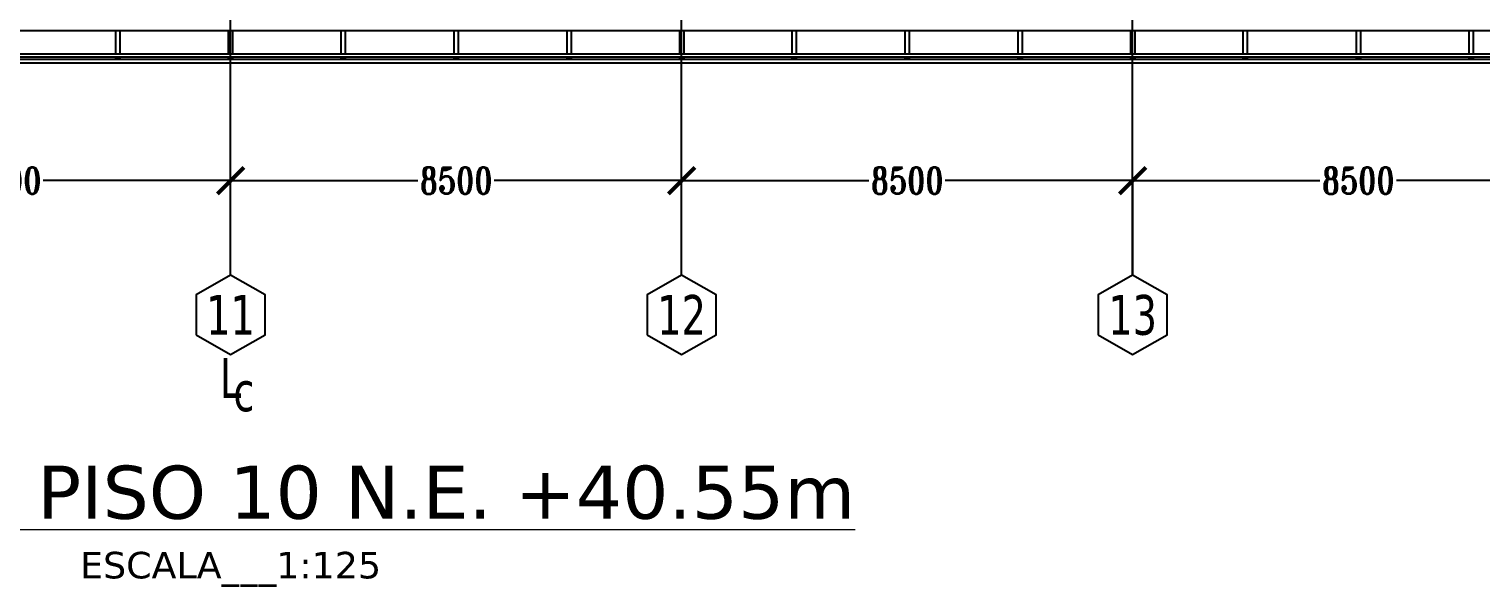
# Model space of a CAD drawing. Header units: millimetres. Extents: x -3255 to 78627, y -21906 to 33736.
# Drawn here: x 34231 to 61592, y -11659 to -1143 of the extents above; entities that cross this region are included whole.
import ezdxf
from ezdxf.enums import TextEntityAlignment as Align

# ---------------------------------------------------------------- set-up
doc = ezdxf.new("R2010")
doc.units = ezdxf.units.MM
doc.header["$LTSCALE"] = 0.9
for name, color, linetype, lineweight in [('0-3', 250, 'Continuous', 5), ('E_VIGAS-1', 5, 'Continuous', 25), ('E_VIGAS-2', 10, 'Continuous', 25), ('HCB-TEXT-H1', 6, 'Continuous', 18), ('HCB-TEXT-H2', 4, 'Continuous', 18)]:
    doc.layers.add(name, color=color, linetype=linetype, lineweight=lineweight)
for name, color, linetype in [('COTAS', 8, 'Continuous'), ('HCB-EJES', 1, 'Continuous'), ('HCB-ROTULOS', 2, 'Continuous')]:
    doc.layers.add(name, color=color, linetype=linetype)
doc.styles.add('ROMANT', font='romant.shx', dxfattribs={"width": 0.8})
doc.styles.add('VERDANA', font='verdana.ttf')
doc.dimstyles.new('1.125', dxfattribs={"dimscale": 0, "dimtxt": 500, "dimasz": 500, "dimexe": 4, "dimexo": 4, "dimgap": 15, "dimtad": 0, "dimdec": 0, "dimzin": 4, "dimdsep": 46, "dimtxsty": 'ROMANT', "dimblk": 'ARCHTICK', "dimcen": -10, "dimclrd": 256, "dimclrt": 3, "dimadec": 0, "dimazin": 0, "dimtfac": 1, "dimtdec": 0, "dimtix": 1, "dimtmove": 0, "dimatfit": 0, "dimldrblk": 'OBLIQUE', "dimfxl": 0.05, "dimtolj": 1, "dimtzin": 0, "dimarcsym": 0})

# ---------------------------------------------------------------- blocks, each defined once
blk = doc.blocks.new('EST_SFM_VIGA-METALICA-SECCION-C - EST_SFM_VIGA-METALICA-UPN100-1527742-_38_00m_N_E_-NIVEL-10 DOC')
at = {"layer": 'E_VIGAS-2'}
blk.add_line((-34.827, -0.032), (34.044, -0.032), dxfattribs=at)
blk = doc.blocks.new('EST_SFM_VIGA-METALICA-SECCION-C - EST_SFM_VIGA-METALICA-UPN100-1527772-_38_00m_N_E_-NIVEL-10 DOC')
at = {"layer": 'E_VIGAS-2'}
for p, q in [((34.942, 0.032), (-34.929, 0.032)), ((-34.929, -0.018), (34.942, -0.018))]:
    blk.add_line(p, q, dxfattribs=at)
blk = doc.blocks.new('EST_SFM_VIGA-METALICA-SECCION-C - EST_SFM_VIGA-METALICA-UPN160-1579051-_38_00m_N_E_-NIVEL-10 DOC')
at = {"layer": 'E_VIGAS-1'}
for p, q in [((30.107, 0.047), (-30.264, 0.047)), ((-30.269, -0.018), (30.113, -0.018))]:
    blk.add_line(p, q, dxfattribs=at)
blk = doc.blocks.new('DCTIB_CNI_EST_MOD-1A-FAC_0001_rvt-2-_38_00m_N_E_-NIVEL-10 DOC')
at = {"layer": 'E_VIGAS-1'}
for p, q in [((-42.328, 139.495), (-42.328, 139.045)), ((-42.246, 139.495), (-42.246, 139.045)), ((-40.203, 139.045), (-40.203, 139.495)), ((-40.121, 139.045), (-40.121, 139.495)), ((-38.078, 139.045), (-38.078, 139.495)), ((-37.996, 139.045), (-37.996, 139.495)), ((-35.953, 139.495), (-35.953, 139.045)), ((-35.871, 139.495), (-35.871, 139.045)), ((-33.828, 139.495), (-33.828, 139.045)), ((-33.746, 139.495), (-33.746, 139.045)), ((-31.703, 139.495), (-31.703, 139.045)), ((-31.621, 139.495), (-31.621, 139.045)), ((-29.578, 139.045), (-29.578, 139.495)), ((-29.496, 139.045), (-29.496, 139.495)), ((-27.454, 139.495), (-27.454, 139.045)), ((-27.372, 139.495), (-27.372, 139.045)), ((-25.328, 139.495), (-25.328, 139.045)), ((-25.246, 139.495), (-25.246, 139.045)), ((-23.203, 139.495), (-23.203, 139.045)), ((-23.121, 139.495), (-23.121, 139.045)), ((-21.078, 139.045), (-21.078, 139.495)), ((-20.996, 139.045), (-20.996, 139.495)), ((-18.953, 139.495), (-18.953, 139.045)), ((-18.871, 139.495), (-18.871, 139.045)), ((-16.828, 139.495), (-16.828, 139.045)), ((-16.746, 139.495), (-16.746, 139.045)), ((-42.328, 138.995), (-42.328, 138.967)), ((-42.328, 138.967), (-42.246, 138.967)), ((-42.328, 138.966), (-42.328, 138.967)), ((-42.3, 138.966), (-42.328, 138.966)), ((-42.29, 138.961), (-42.29, 138.966)), ((-42.29, 138.947), (-42.29, 138.961)), ((-42.285, 138.966), (-42.285, 138.961)), ((-42.285, 138.961), (-42.285, 138.947)), ((-42.246, 138.966), (-42.274, 138.966)), ((-42.246, 138.995), (-42.246, 138.967)), ((-42.246, 138.967), (-42.246, 138.966)), ((-40.203, 138.967), (-40.203, 138.995)), ((-40.203, 138.966), (-40.203, 138.967)), ((-40.203, 138.967), (-40.121, 138.967)), ((-40.176, 138.966), (-40.203, 138.966)), ((-40.165, 138.961), (-40.165, 138.966)), ((-40.165, 138.947), (-40.165, 138.961)), ((-40.16, 138.966), (-40.16, 138.961)), ((-40.16, 138.961), (-40.16, 138.947)), ((-40.121, 138.966), (-40.149, 138.966)), ((-40.121, 138.967), (-40.121, 138.995)), ((-40.121, 138.967), (-40.121, 138.966)), ((-38.078, 138.967), (-38.078, 138.995)), ((-38.078, 138.966), (-38.078, 138.967)), ((-38.078, 138.967), (-37.996, 138.967)), ((-38.05, 138.966), (-38.078, 138.966)), ((-38.04, 138.961), (-38.04, 138.966)), ((-38.04, 138.947), (-38.04, 138.961)), ((-38.035, 138.966), (-38.035, 138.961)), ((-38.035, 138.961), (-38.035, 138.947)), ((-37.996, 138.966), (-38.024, 138.966)), ((-37.996, 138.967), (-37.996, 138.995)), ((-37.996, 138.967), (-37.996, 138.966)), ((-35.953, 138.995), (-35.953, 138.967)), ((-35.953, 138.967), (-35.871, 138.967)), ((-35.953, 138.966), (-35.953, 138.967)), ((-35.925, 138.966), (-35.953, 138.966)), ((-35.915, 138.961), (-35.915, 138.966)), ((-35.915, 138.947), (-35.915, 138.961)), ((-35.91, 138.966), (-35.91, 138.961)), ((-35.91, 138.961), (-35.91, 138.947)), ((-35.871, 138.966), (-35.899, 138.966)), ((-35.871, 138.995), (-35.871, 138.967)), ((-35.871, 138.967), (-35.871, 138.966)), ((-33.828, 138.995), (-33.828, 138.967)), ((-33.828, 138.967), (-33.746, 138.967)), ((-33.828, 138.966), (-33.828, 138.967)), ((-33.8, 138.966), (-33.828, 138.966)), ((-33.79, 138.961), (-33.79, 138.966)), ((-33.79, 138.947), (-33.79, 138.961)), ((-33.785, 138.966), (-33.785, 138.961)), ((-33.785, 138.961), (-33.785, 138.947)), ((-33.746, 138.966), (-33.774, 138.966)), ((-33.746, 138.995), (-33.746, 138.967)), ((-33.746, 138.967), (-33.746, 138.966)), ((-31.703, 138.995), (-31.703, 138.967)), ((-31.703, 138.967), (-31.621, 138.967)), ((-31.703, 138.966), (-31.703, 138.967)), ((-31.675, 138.966), (-31.703, 138.966)), ((-31.664, 138.961), (-31.664, 138.966)), ((-31.664, 138.947), (-31.664, 138.961)), ((-31.659, 138.966), (-31.659, 138.961)), ((-31.659, 138.961), (-31.659, 138.947)), ((-31.621, 138.966), (-31.649, 138.966)), ((-31.621, 138.995), (-31.621, 138.967)), ((-31.621, 138.967), (-31.621, 138.966)), ((-29.578, 138.967), (-29.578, 138.995)), ((-29.578, 138.966), (-29.578, 138.967)), ((-29.578, 138.967), (-29.496, 138.967)), ((-29.55, 138.966), (-29.578, 138.966)), ((-29.54, 138.961), (-29.54, 138.966)), ((-29.54, 138.947), (-29.54, 138.961)), ((-29.535, 138.966), (-29.535, 138.961)), ((-29.535, 138.961), (-29.535, 138.947)), ((-29.496, 138.966), (-29.524, 138.966)), ((-29.496, 138.967), (-29.496, 138.995)), ((-29.496, 138.967), (-29.496, 138.966)), ((-27.454, 138.995), (-27.454, 138.967)), ((-27.454, 138.967), (-27.372, 138.967)), ((-27.454, 138.966), (-27.454, 138.967)), ((-27.426, 138.966), (-27.454, 138.966)), ((-27.415, 138.961), (-27.415, 138.966)), ((-27.415, 138.947), (-27.415, 138.961)), ((-27.41, 138.966), (-27.41, 138.961)), ((-27.41, 138.961), (-27.41, 138.947)), ((-27.372, 138.966), (-27.399, 138.966)), ((-27.372, 138.995), (-27.372, 138.967)), ((-27.372, 138.967), (-27.372, 138.966)), ((-25.328, 138.995), (-25.328, 138.967)), ((-25.328, 138.967), (-25.246, 138.967)), ((-25.328, 138.966), (-25.328, 138.967)), ((-25.3, 138.966), (-25.328, 138.966)), ((-25.29, 138.961), (-25.29, 138.966)), ((-25.29, 138.947), (-25.29, 138.961)), ((-25.285, 138.966), (-25.285, 138.961)), ((-25.285, 138.961), (-25.285, 138.947)), ((-25.246, 138.966), (-25.274, 138.966)), ((-25.246, 138.995), (-25.246, 138.967)), ((-25.246, 138.967), (-25.246, 138.966)), ((-23.203, 138.995), (-23.203, 138.967)), ((-23.203, 138.967), (-23.121, 138.967)), ((-23.203, 138.966), (-23.203, 138.967)), ((-23.175, 138.966), (-23.203, 138.966)), ((-23.164, 138.961), (-23.164, 138.966)), ((-23.164, 138.947), (-23.164, 138.961)), ((-23.159, 138.966), (-23.159, 138.961)), ((-23.159, 138.961), (-23.159, 138.947)), ((-23.121, 138.966), (-23.149, 138.966)), ((-23.121, 138.995), (-23.121, 138.967)), ((-23.121, 138.967), (-23.121, 138.966)), ((-21.078, 138.967), (-21.078, 138.995)), ((-21.078, 138.966), (-21.078, 138.967)), ((-21.078, 138.967), (-20.996, 138.967)), ((-21.05, 138.966), (-21.078, 138.966)), ((-21.04, 138.961), (-21.04, 138.966)), ((-21.04, 138.947), (-21.04, 138.961)), ((-21.035, 138.966), (-21.035, 138.961)), ((-21.035, 138.961), (-21.035, 138.947)), ((-20.996, 138.966), (-21.024, 138.966)), ((-20.996, 138.967), (-20.996, 138.995)), ((-20.996, 138.967), (-20.996, 138.966)), ((-18.953, 138.995), (-18.953, 138.967)), ((-18.953, 138.967), (-18.871, 138.967)), ((-18.953, 138.966), (-18.953, 138.967)), ((-18.925, 138.966), (-18.953, 138.966)), ((-18.915, 138.961), (-18.915, 138.966)), ((-18.915, 138.947), (-18.915, 138.961)), ((-18.91, 138.966), (-18.91, 138.961)), ((-18.91, 138.961), (-18.91, 138.947)), ((-18.871, 138.966), (-18.899, 138.966)), ((-18.871, 138.995), (-18.871, 138.967)), ((-18.871, 138.967), (-18.871, 138.966)), ((-16.828, 138.995), (-16.828, 138.967)), ((-16.828, 138.967), (-16.746, 138.967)), ((-16.828, 138.966), (-16.828, 138.967)), ((-16.8, 138.966), (-16.828, 138.966)), ((-16.79, 138.961), (-16.79, 138.966)), ((-16.79, 138.947), (-16.79, 138.961)), ((-16.785, 138.966), (-16.785, 138.961)), ((-16.785, 138.961), (-16.785, 138.947)), ((-16.746, 138.966), (-16.774, 138.966)), ((-16.746, 138.995), (-16.746, 138.967)), ((-16.746, 138.967), (-16.746, 138.966))]:
    blk.add_line(p, q, dxfattribs=at)
for points, knots in [([(-42.29, 138.961), (-42.29, 138.962), (-42.29, 138.963), (-42.292, 138.965), (-42.293, 138.965), (-42.295, 138.966), (-42.296, 138.966), (-42.297, 138.966), (-42.299, 138.966), (-42.3, 138.966)], [0, 0, 0, 0, 0.285714, 0.428571, 0.571429, 0.678571, 0.732143, 0.785714, 1, 1, 1, 1]), ([(-42.3, 138.966), (-42.299, 138.966), (-42.298, 138.966), (-42.295, 138.966), (-42.293, 138.965), (-42.291, 138.964), (-42.29, 138.963), (-42.29, 138.962), (-42.29, 138.961)], [0, 0, 0, 0, 0.142857, 0.285714, 0.428571, 0.571429, 0.785714, 1, 1, 1, 1]), ([(-42.285, 138.961), (-42.285, 138.962), (-42.284, 138.963), (-42.283, 138.965), (-42.281, 138.965), (-42.28, 138.966), (-42.279, 138.966), (-42.277, 138.966), (-42.275, 138.966), (-42.274, 138.966)], [0, 0, 0, 0, 0.285714, 0.428571, 0.571429, 0.678571, 0.732143, 0.785714, 1, 1, 1, 1]), ([(-42.274, 138.966), (-42.275, 138.966), (-42.276, 138.966), (-42.279, 138.966), (-42.281, 138.965), (-42.283, 138.964), (-42.284, 138.963), (-42.285, 138.962), (-42.285, 138.961)], [0, 0, 0, 0, 0.142857, 0.285714, 0.428571, 0.571429, 0.785714, 1, 1, 1, 1]), ([(-40.176, 138.966), (-40.175, 138.966), (-40.173, 138.966), (-40.171, 138.966), (-40.168, 138.965), (-40.167, 138.964), (-40.165, 138.963), (-40.165, 138.962), (-40.165, 138.961)], [0, 0, 0, 0, 0.142857, 0.285714, 0.428571, 0.571429, 0.785714, 1, 1, 1, 1]), ([(-40.165, 138.961), (-40.165, 138.962), (-40.165, 138.963), (-40.167, 138.965), (-40.168, 138.965), (-40.17, 138.966), (-40.171, 138.966), (-40.173, 138.966), (-40.174, 138.966), (-40.176, 138.966)], [0, 0, 0, 0, 0.285714, 0.428571, 0.571429, 0.678571, 0.732143, 0.785714, 1, 1, 1, 1]), ([(-40.149, 138.966), (-40.15, 138.966), (-40.152, 138.966), (-40.154, 138.966), (-40.156, 138.965), (-40.158, 138.964), (-40.16, 138.963), (-40.16, 138.962), (-40.16, 138.961)], [0, 0, 0, 0, 0.142857, 0.285714, 0.428571, 0.571429, 0.785714, 1, 1, 1, 1]), ([(-40.16, 138.961), (-40.16, 138.962), (-40.159, 138.963), (-40.158, 138.965), (-40.156, 138.965), (-40.155, 138.966), (-40.154, 138.966), (-40.152, 138.966), (-40.15, 138.966), (-40.149, 138.966)], [0, 0, 0, 0, 0.285714, 0.428571, 0.571429, 0.678571, 0.732143, 0.785714, 1, 1, 1, 1]), ([(-38.05, 138.966), (-38.049, 138.966), (-38.048, 138.966), (-38.045, 138.966), (-38.043, 138.965), (-38.041, 138.964), (-38.04, 138.963), (-38.04, 138.962), (-38.04, 138.961)], [0, 0, 0, 0, 0.142857, 0.285714, 0.428571, 0.571429, 0.785714, 1, 1, 1, 1]), ([(-38.04, 138.961), (-38.04, 138.962), (-38.04, 138.963), (-38.042, 138.965), (-38.043, 138.965), (-38.045, 138.966), (-38.046, 138.966), (-38.047, 138.966), (-38.049, 138.966), (-38.05, 138.966)], [0, 0, 0, 0, 0.285714, 0.428571, 0.571429, 0.678571, 0.732143, 0.785714, 1, 1, 1, 1]), ([(-38.024, 138.966), (-38.025, 138.966), (-38.026, 138.966), (-38.029, 138.966), (-38.031, 138.965), (-38.033, 138.964), (-38.034, 138.963), (-38.035, 138.962), (-38.035, 138.961)], [0, 0, 0, 0, 0.142857, 0.285714, 0.428571, 0.571429, 0.785714, 1, 1, 1, 1]), ([(-38.035, 138.961), (-38.035, 138.962), (-38.034, 138.963), (-38.033, 138.965), (-38.031, 138.965), (-38.03, 138.966), (-38.029, 138.966), (-38.027, 138.966), (-38.025, 138.966), (-38.024, 138.966)], [0, 0, 0, 0, 0.285714, 0.428571, 0.571429, 0.678571, 0.732143, 0.785714, 1, 1, 1, 1]), ([(-35.915, 138.961), (-35.915, 138.962), (-35.915, 138.963), (-35.917, 138.965), (-35.918, 138.965), (-35.92, 138.966), (-35.921, 138.966), (-35.922, 138.966), (-35.924, 138.966), (-35.925, 138.966)], [0, 0, 0, 0, 0.285714, 0.428571, 0.571429, 0.678571, 0.732143, 0.785714, 1, 1, 1, 1]), ([(-35.925, 138.966), (-35.924, 138.966), (-35.923, 138.966), (-35.92, 138.966), (-35.918, 138.965), (-35.916, 138.964), (-35.915, 138.963), (-35.915, 138.962), (-35.915, 138.961)], [0, 0, 0, 0, 0.142857, 0.285714, 0.428571, 0.571429, 0.785714, 1, 1, 1, 1]), ([(-35.91, 138.961), (-35.91, 138.962), (-35.909, 138.963), (-35.908, 138.965), (-35.906, 138.965), (-35.905, 138.966), (-35.904, 138.966), (-35.902, 138.966), (-35.9, 138.966), (-35.899, 138.966)], [0, 0, 0, 0, 0.285714, 0.428571, 0.571429, 0.678571, 0.732143, 0.785714, 1, 1, 1, 1]), ([(-35.899, 138.966), (-35.9, 138.966), (-35.901, 138.966), (-35.904, 138.966), (-35.906, 138.965), (-35.908, 138.964), (-35.909, 138.963), (-35.91, 138.962), (-35.91, 138.961)], [0, 0, 0, 0, 0.142857, 0.285714, 0.428571, 0.571429, 0.785714, 1, 1, 1, 1]), ([(-33.79, 138.961), (-33.79, 138.962), (-33.79, 138.963), (-33.792, 138.965), (-33.793, 138.965), (-33.795, 138.966), (-33.796, 138.966), (-33.797, 138.966), (-33.799, 138.966), (-33.8, 138.966)], [0, 0, 0, 0, 0.285714, 0.428571, 0.571429, 0.678571, 0.732143, 0.785714, 1, 1, 1, 1]), ([(-33.8, 138.966), (-33.799, 138.966), (-33.798, 138.966), (-33.795, 138.966), (-33.793, 138.965), (-33.791, 138.964), (-33.79, 138.963), (-33.79, 138.962), (-33.79, 138.961)], [0, 0, 0, 0, 0.142857, 0.285714, 0.428571, 0.571429, 0.785714, 1, 1, 1, 1]), ([(-33.785, 138.961), (-33.785, 138.962), (-33.784, 138.963), (-33.783, 138.965), (-33.781, 138.965), (-33.78, 138.966), (-33.779, 138.966), (-33.777, 138.966), (-33.775, 138.966), (-33.774, 138.966)], [0, 0, 0, 0, 0.285714, 0.428571, 0.571429, 0.678571, 0.732143, 0.785714, 1, 1, 1, 1]), ([(-33.774, 138.966), (-33.775, 138.966), (-33.776, 138.966), (-33.779, 138.966), (-33.781, 138.965), (-33.783, 138.964), (-33.784, 138.963), (-33.785, 138.962), (-33.785, 138.961)], [0, 0, 0, 0, 0.142857, 0.285714, 0.428571, 0.571429, 0.785714, 1, 1, 1, 1]), ([(-31.664, 138.961), (-31.664, 138.962), (-31.665, 138.963), (-31.666, 138.965), (-31.668, 138.965), (-31.669, 138.966), (-31.67, 138.966), (-31.672, 138.966), (-31.674, 138.966), (-31.675, 138.966)], [0, 0, 0, 0, 0.285714, 0.428571, 0.571429, 0.678571, 0.732143, 0.785714, 1, 1, 1, 1]), ([(-31.675, 138.966), (-31.674, 138.966), (-31.673, 138.966), (-31.67, 138.966), (-31.668, 138.965), (-31.666, 138.964), (-31.665, 138.963), (-31.664, 138.962), (-31.664, 138.961)], [0, 0, 0, 0, 0.142857, 0.285714, 0.428571, 0.571429, 0.785714, 1, 1, 1, 1]), ([(-31.659, 138.961), (-31.659, 138.962), (-31.659, 138.963), (-31.657, 138.965), (-31.656, 138.965), (-31.654, 138.966), (-31.653, 138.966), (-31.652, 138.966), (-31.65, 138.966), (-31.649, 138.966)], [0, 0, 0, 0, 0.285714, 0.428571, 0.571429, 0.678571, 0.732143, 0.785714, 1, 1, 1, 1]), ([(-31.649, 138.966), (-31.65, 138.966), (-31.651, 138.966), (-31.654, 138.966), (-31.656, 138.965), (-31.658, 138.964), (-31.659, 138.963), (-31.659, 138.962), (-31.659, 138.961)], [0, 0, 0, 0, 0.142857, 0.285714, 0.428571, 0.571429, 0.785714, 1, 1, 1, 1]), ([(-29.55, 138.966), (-29.549, 138.966), (-29.548, 138.966), (-29.545, 138.966), (-29.543, 138.965), (-29.541, 138.964), (-29.54, 138.963), (-29.54, 138.962), (-29.54, 138.961)], [0, 0, 0, 0, 0.142857, 0.285714, 0.428571, 0.571429, 0.785714, 1, 1, 1, 1]), ([(-29.54, 138.961), (-29.54, 138.962), (-29.54, 138.963), (-29.542, 138.965), (-29.543, 138.965), (-29.545, 138.966), (-29.546, 138.966), (-29.547, 138.966), (-29.549, 138.966), (-29.55, 138.966)], [0, 0, 0, 0, 0.285714, 0.428571, 0.571429, 0.678571, 0.732143, 0.785714, 1, 1, 1, 1]), ([(-29.524, 138.966), (-29.525, 138.966), (-29.526, 138.966), (-29.529, 138.966), (-29.531, 138.965), (-29.533, 138.964), (-29.534, 138.963), (-29.535, 138.962), (-29.535, 138.961)], [0, 0, 0, 0, 0.142857, 0.285714, 0.428571, 0.571429, 0.785714, 1, 1, 1, 1]), ([(-29.535, 138.961), (-29.535, 138.962), (-29.534, 138.963), (-29.533, 138.965), (-29.531, 138.965), (-29.53, 138.966), (-29.529, 138.966), (-29.527, 138.966), (-29.525, 138.966), (-29.524, 138.966)], [0, 0, 0, 0, 0.285714, 0.428571, 0.571429, 0.678571, 0.732143, 0.785714, 1, 1, 1, 1]), ([(-27.415, 138.961), (-27.415, 138.962), (-27.415, 138.963), (-27.417, 138.965), (-27.419, 138.965), (-27.42, 138.966), (-27.421, 138.966), (-27.423, 138.966), (-27.424, 138.966), (-27.426, 138.966)], [0, 0, 0, 0, 0.285714, 0.428571, 0.571429, 0.678571, 0.732143, 0.785714, 1, 1, 1, 1]), ([(-27.426, 138.966), (-27.425, 138.966), (-27.423, 138.966), (-27.421, 138.966), (-27.419, 138.965), (-27.417, 138.964), (-27.415, 138.963), (-27.415, 138.962), (-27.415, 138.961)], [0, 0, 0, 0, 0.142857, 0.285714, 0.428571, 0.571429, 0.785714, 1, 1, 1, 1]), ([(-27.41, 138.961), (-27.41, 138.962), (-27.41, 138.963), (-27.408, 138.965), (-27.407, 138.965), (-27.405, 138.966), (-27.404, 138.966), (-27.402, 138.966), (-27.401, 138.966), (-27.399, 138.966)], [0, 0, 0, 0, 0.285714, 0.428571, 0.571429, 0.678571, 0.732143, 0.785714, 1, 1, 1, 1]), ([(-27.399, 138.966), (-27.4, 138.966), (-27.402, 138.966), (-27.404, 138.966), (-27.406, 138.965), (-27.408, 138.964), (-27.41, 138.963), (-27.41, 138.962), (-27.41, 138.961)], [0, 0, 0, 0, 0.142857, 0.285714, 0.428571, 0.571429, 0.785714, 1, 1, 1, 1]), ([(-25.29, 138.961), (-25.29, 138.962), (-25.29, 138.963), (-25.292, 138.965), (-25.293, 138.965), (-25.295, 138.966), (-25.296, 138.966), (-25.297, 138.966), (-25.299, 138.966), (-25.3, 138.966)], [0, 0, 0, 0, 0.285714, 0.428571, 0.571429, 0.678571, 0.732143, 0.785714, 1, 1, 1, 1]), ([(-25.3, 138.966), (-25.299, 138.966), (-25.298, 138.966), (-25.295, 138.966), (-25.293, 138.965), (-25.291, 138.964), (-25.29, 138.963), (-25.29, 138.962), (-25.29, 138.961)], [0, 0, 0, 0, 0.142857, 0.285714, 0.428571, 0.571429, 0.785714, 1, 1, 1, 1]), ([(-25.285, 138.961), (-25.285, 138.962), (-25.284, 138.963), (-25.283, 138.965), (-25.281, 138.965), (-25.28, 138.966), (-25.279, 138.966), (-25.277, 138.966), (-25.275, 138.966), (-25.274, 138.966)], [0, 0, 0, 0, 0.285714, 0.428571, 0.571429, 0.678571, 0.732143, 0.785714, 1, 1, 1, 1]), ([(-25.274, 138.966), (-25.275, 138.966), (-25.276, 138.966), (-25.279, 138.966), (-25.281, 138.965), (-25.283, 138.964), (-25.284, 138.963), (-25.285, 138.962), (-25.285, 138.961)], [0, 0, 0, 0, 0.142857, 0.285714, 0.428571, 0.571429, 0.785714, 1, 1, 1, 1]), ([(-23.164, 138.961), (-23.164, 138.962), (-23.165, 138.963), (-23.166, 138.965), (-23.168, 138.965), (-23.169, 138.966), (-23.17, 138.966), (-23.172, 138.966), (-23.174, 138.966), (-23.175, 138.966)], [0, 0, 0, 0, 0.285714, 0.428571, 0.571429, 0.678571, 0.732143, 0.785714, 1, 1, 1, 1]), ([(-23.175, 138.966), (-23.174, 138.966), (-23.173, 138.966), (-23.17, 138.966), (-23.168, 138.965), (-23.166, 138.964), (-23.165, 138.963), (-23.164, 138.962), (-23.164, 138.961)], [0, 0, 0, 0, 0.142857, 0.285714, 0.428571, 0.571429, 0.785714, 1, 1, 1, 1]), ([(-23.159, 138.961), (-23.159, 138.962), (-23.159, 138.963), (-23.157, 138.965), (-23.156, 138.965), (-23.154, 138.966), (-23.153, 138.966), (-23.152, 138.966), (-23.15, 138.966), (-23.149, 138.966)], [0, 0, 0, 0, 0.285714, 0.428571, 0.571429, 0.678571, 0.732143, 0.785714, 1, 1, 1, 1]), ([(-23.149, 138.966), (-23.15, 138.966), (-23.151, 138.966), (-23.154, 138.966), (-23.156, 138.965), (-23.158, 138.964), (-23.159, 138.963), (-23.159, 138.962), (-23.159, 138.961)], [0, 0, 0, 0, 0.142857, 0.285714, 0.428571, 0.571429, 0.785714, 1, 1, 1, 1]), ([(-21.05, 138.966), (-21.049, 138.966), (-21.048, 138.966), (-21.045, 138.966), (-21.043, 138.965), (-21.041, 138.964), (-21.04, 138.963), (-21.04, 138.962), (-21.04, 138.961)], [0, 0, 0, 0, 0.142857, 0.285714, 0.428571, 0.571429, 0.785714, 1, 1, 1, 1]), ([(-21.04, 138.961), (-21.04, 138.962), (-21.04, 138.963), (-21.042, 138.965), (-21.043, 138.965), (-21.045, 138.966), (-21.046, 138.966), (-21.047, 138.966), (-21.049, 138.966), (-21.05, 138.966)], [0, 0, 0, 0, 0.285714, 0.428571, 0.571429, 0.678571, 0.732143, 0.785714, 1, 1, 1, 1]), ([(-21.024, 138.966), (-21.025, 138.966), (-21.026, 138.966), (-21.029, 138.966), (-21.031, 138.965), (-21.033, 138.964), (-21.034, 138.963), (-21.035, 138.962), (-21.035, 138.961)], [0, 0, 0, 0, 0.142857, 0.285714, 0.428571, 0.571429, 0.785714, 1, 1, 1, 1]), ([(-21.035, 138.961), (-21.035, 138.962), (-21.034, 138.963), (-21.033, 138.965), (-21.031, 138.965), (-21.03, 138.966), (-21.029, 138.966), (-21.027, 138.966), (-21.025, 138.966), (-21.024, 138.966)], [0, 0, 0, 0, 0.285714, 0.428571, 0.571429, 0.678571, 0.732143, 0.785714, 1, 1, 1, 1]), ([(-18.915, 138.961), (-18.915, 138.962), (-18.915, 138.963), (-18.917, 138.965), (-18.918, 138.965), (-18.92, 138.966), (-18.921, 138.966), (-18.922, 138.966), (-18.924, 138.966), (-18.925, 138.966)], [0, 0, 0, 0, 0.285714, 0.428571, 0.571429, 0.678571, 0.732143, 0.785714, 1, 1, 1, 1]), ([(-18.925, 138.966), (-18.924, 138.966), (-18.923, 138.966), (-18.92, 138.966), (-18.918, 138.965), (-18.916, 138.964), (-18.915, 138.963), (-18.915, 138.962), (-18.915, 138.961)], [0, 0, 0, 0, 0.142857, 0.285714, 0.428571, 0.571429, 0.785714, 1, 1, 1, 1]), ([(-18.91, 138.961), (-18.91, 138.962), (-18.909, 138.963), (-18.908, 138.965), (-18.906, 138.965), (-18.905, 138.966), (-18.904, 138.966), (-18.902, 138.966), (-18.9, 138.966), (-18.899, 138.966)], [0, 0, 0, 0, 0.285714, 0.428571, 0.571429, 0.678571, 0.732143, 0.785714, 1, 1, 1, 1]), ([(-18.899, 138.966), (-18.9, 138.966), (-18.901, 138.966), (-18.904, 138.966), (-18.906, 138.965), (-18.908, 138.964), (-18.909, 138.963), (-18.91, 138.962), (-18.91, 138.961)], [0, 0, 0, 0, 0.142857, 0.285714, 0.428571, 0.571429, 0.785714, 1, 1, 1, 1]), ([(-16.79, 138.961), (-16.79, 138.962), (-16.79, 138.963), (-16.792, 138.965), (-16.793, 138.965), (-16.795, 138.966), (-16.796, 138.966), (-16.797, 138.966), (-16.799, 138.966), (-16.8, 138.966)], [0, 0, 0, 0, 0.285714, 0.428571, 0.571429, 0.678571, 0.732143, 0.785714, 1, 1, 1, 1]), ([(-16.8, 138.966), (-16.799, 138.966), (-16.798, 138.966), (-16.795, 138.966), (-16.793, 138.965), (-16.791, 138.964), (-16.79, 138.963), (-16.79, 138.962), (-16.79, 138.961)], [0, 0, 0, 0, 0.142857, 0.285714, 0.428571, 0.571429, 0.785714, 1, 1, 1, 1]), ([(-16.785, 138.961), (-16.785, 138.962), (-16.784, 138.963), (-16.783, 138.965), (-16.781, 138.965), (-16.78, 138.966), (-16.779, 138.966), (-16.777, 138.966), (-16.775, 138.966), (-16.774, 138.966)], [0, 0, 0, 0, 0.285714, 0.428571, 0.571429, 0.678571, 0.732143, 0.785714, 1, 1, 1, 1]), ([(-16.774, 138.966), (-16.775, 138.966), (-16.776, 138.966), (-16.779, 138.966), (-16.781, 138.965), (-16.783, 138.964), (-16.784, 138.963), (-16.785, 138.962), (-16.785, 138.961)], [0, 0, 0, 0, 0.142857, 0.285714, 0.428571, 0.571429, 0.785714, 1, 1, 1, 1])]:
    blk.add_open_spline(points, degree=3, knots=knots, dxfattribs=at)
for name, p in [('EST_SFM_VIGA-METALICA-SECCION-C - EST_SFM_VIGA-METALICA-UPN100-1527742-_38_00m_N_E_-NIVEL-10 DOC', (-39.77, 139.527)), ('EST_SFM_VIGA-METALICA-SECCION-C - EST_SFM_VIGA-METALICA-UPN100-1527772-_38_00m_N_E_-NIVEL-10 DOC', (-40.169, 139.013)), ('EST_SFM_VIGA-METALICA-SECCION-C - EST_SFM_VIGA-METALICA-UPN160-1579051-_38_00m_N_E_-NIVEL-10 DOC', (-40.084, 138.9))]:
    blk.add_blockref(name, p, dxfattribs=at)
blk = doc.blocks.new('_ArchTick')
at = {"color": 0, "linetype": 'ByBlock', "const_width": 0.15}
blk.add_lwpolyline([(-0.5, -0.5), (0.5, 0.5)], dxfattribs=at)
blk = doc.blocks.new('*D606')
at = {"layer": 'COTAS', "color": 0, "lineweight": -2, "transparency": 16777216}
for p, q in [((29529, -5776), (29529, -3996)), ((38029, -5776), (38029, -3996))]:
    blk.add_line(p, q, dxfattribs=at)
at = {"layer": 'COTAS', "lineweight": -2, "transparency": 16777216}
for p, q in [((29529, -4000), (33059, -4000)), ((38029, -4000), (34498, -4000))]:
    blk.add_line(p, q, dxfattribs=at)
at = {"layer": 'Defpoints', "color": 0, "transparency": 16777216}
for p in [(29529, -4000), (29529, -5780), (38029, -5780)]:
    blk.add_point(p, dxfattribs=at)
at = {"layer": 'COTAS', "lineweight": -2, "transparency": 16777216, "xscale": 500, "yscale": 500, "zscale": 500, "rotation": 180}
blk.add_blockref('_ArchTick', (29529, -4000), dxfattribs=at)
at = {"layer": 'COTAS', "lineweight": -2, "transparency": 16777216, "xscale": 500, "yscale": 500, "zscale": 500}
blk.add_blockref('_ArchTick', (38029, -4000), dxfattribs=at)
at = {"layer": 'COTAS', "color": 3, "transparency": 16777216, "insert": (33779, -4000), "char_height": 500, "attachment_point": 5, "style": 'ROMANT'}
blk.add_mtext('\\A1;8500', dxfattribs=at)
blk = doc.blocks.new('_Oblique')
at = {"color": 0, "linetype": 'ByBlock', "lineweight": -2}
blk.add_line((-0.5, -0.5), (0.5, 0.5), dxfattribs=at)
blk = doc.blocks.new('*D607')
at = {"layer": 'COTAS', "color": 0, "lineweight": -2, "transparency": 16777216}
for p, q in [((38029, -5776), (38029, -3996)), ((46529, -5776), (46529, -3996))]:
    blk.add_line(p, q, dxfattribs=at)
at = {"layer": 'COTAS', "lineweight": -2, "transparency": 16777216}
for p, q in [((38029, -4000), (41559, -4000)), ((46529, -4000), (42998, -4000))]:
    blk.add_line(p, q, dxfattribs=at)
at = {"layer": 'Defpoints', "color": 0, "transparency": 16777216}
for p in [(38029, -4000), (38029, -5780), (46529, -5780)]:
    blk.add_point(p, dxfattribs=at)
at = {"layer": 'COTAS', "lineweight": -2, "transparency": 16777216, "xscale": 500, "yscale": 500, "zscale": 500, "rotation": 180}
blk.add_blockref('_ArchTick', (38029, -4000), dxfattribs=at)
at = {"layer": 'COTAS', "lineweight": -2, "transparency": 16777216, "xscale": 500, "yscale": 500, "zscale": 500}
blk.add_blockref('_ArchTick', (46529, -4000), dxfattribs=at)
at = {"layer": 'COTAS', "color": 3, "transparency": 16777216, "insert": (42279, -4000), "char_height": 500, "attachment_point": 5, "style": 'ROMANT'}
blk.add_mtext('\\A1;8500', dxfattribs=at)
blk = doc.blocks.new('*D608')
at = {"layer": 'COTAS', "color": 0, "lineweight": -2, "transparency": 16777216}
for p, q in [((46529, -5776), (46529, -3996)), ((55029, -5776), (55029, -3996))]:
    blk.add_line(p, q, dxfattribs=at)
at = {"layer": 'COTAS', "lineweight": -2, "transparency": 16777216}
for p, q in [((46529, -4000), (50059, -4000)), ((55029, -4000), (51498, -4000))]:
    blk.add_line(p, q, dxfattribs=at)
at = {"layer": 'Defpoints', "color": 0, "transparency": 16777216}
for p in [(46529, -4000), (46529, -5780), (55029, -5780)]:
    blk.add_point(p, dxfattribs=at)
at = {"layer": 'COTAS', "lineweight": -2, "transparency": 16777216, "xscale": 500, "yscale": 500, "zscale": 500, "rotation": 180}
blk.add_blockref('_ArchTick', (46529, -4000), dxfattribs=at)
at = {"layer": 'COTAS', "lineweight": -2, "transparency": 16777216, "xscale": 500, "yscale": 500, "zscale": 500}
blk.add_blockref('_ArchTick', (55029, -4000), dxfattribs=at)
at = {"layer": 'COTAS', "color": 3, "transparency": 16777216, "insert": (50779, -4000), "char_height": 500, "attachment_point": 5, "style": 'ROMANT'}
blk.add_mtext('\\A1;8500', dxfattribs=at)
blk = doc.blocks.new('*D609')
at = {"layer": 'COTAS', "color": 0, "lineweight": -2, "transparency": 16777216}
for p, q in [((55029, -5776), (55029, -3996)), ((63529, -5776), (63529, -3996))]:
    blk.add_line(p, q, dxfattribs=at)
at = {"layer": 'COTAS', "lineweight": -2, "transparency": 16777216}
for p, q in [((55029, -4000), (58559, -4000)), ((63529, -4000), (59998, -4000))]:
    blk.add_line(p, q, dxfattribs=at)
at = {"layer": 'Defpoints', "color": 0, "transparency": 16777216}
for p in [(55029, -4000), (55029, -5780), (63529, -5780)]:
    blk.add_point(p, dxfattribs=at)
at = {"layer": 'COTAS', "lineweight": -2, "transparency": 16777216, "xscale": 500, "yscale": 500, "zscale": 500, "rotation": 180}
blk.add_blockref('_ArchTick', (55029, -4000), dxfattribs=at)
at = {"layer": 'COTAS', "lineweight": -2, "transparency": 16777216, "xscale": 500, "yscale": 500, "zscale": 500}
blk.add_blockref('_ArchTick', (63529, -4000), dxfattribs=at)
at = {"layer": 'COTAS', "color": 3, "transparency": 16777216, "insert": (59279, -4000), "char_height": 500, "attachment_point": 5, "style": 'ROMANT'}
blk.add_mtext('\\A1;8500', dxfattribs=at)

msp = doc.modelspace()

# ---------------------------------------------------------------- linework, layer by layer
at = {"layer": 'HCB-EJES'}
for p, q in [((38028.7, -5780.2), (38028.7, 31280.5)), ((46528.7, -5780.2), (46528.7, 31280.5)), ((55028.7, -5780.2), (55028.7, 31280.5))]:
    msp.add_line(p, q, dxfattribs=at)
at = {"layer": 'HCB-ROTULOS'}
for points in [[(37379.2, -6905.2), (38028.7, -7280.2), (38678.2, -6905.2), (38678.2, -6155.2), (38028.7, -5780.2), (37379.2, -6155.2)], [(45879.2, -6905.2), (46528.7, -7280.2), (47178.2, -6905.2), (47178.2, -6155.2), (46528.7, -5780.2), (45879.2, -6155.2)], [(54379.2, -6905.2), (55028.7, -7280.2), (55678.2, -6905.2), (55678.2, -6155.2), (55028.7, -5780.2), (54379.2, -6155.2)]]:
    msp.add_lwpolyline(points, close=True, dxfattribs=at)

# ---------------------------------------------------------------- block references
at = {"layer": '0-3', "xscale": 1000, "yscale": 1000, "zscale": 1000}
msp.add_blockref('DCTIB_CNI_EST_MOD-1A-FAC_0001_rvt-2-_38_00m_N_E_-NIVEL-10 DOC', (78190.8, -140662.4), dxfattribs=at)

# ---------------------------------------------------------------- texts
at = {"layer": 'HCB-ROTULOS', "color": 4, "style": 'VERDANA', "width": 0.7}
for s, p in [('11', (38028.7, -6530.2)), ('12', (46528.7, -6530.2)), ('13', (55028.7, -6530.2)), ('L', (38028.7, -7720.9)), ('c', (38279, -7971.1))]:
    msp.add_text(s, height=750, dxfattribs=at).set_placement(p, align=Align.MIDDLE_CENTER)
at = {"layer": 'HCB-TEXT-H1', "style": 'VERDANA'}
msp.add_text('%%UPLANTA DE PISO 10 N.E. +40.55m', height=1000, dxfattribs=at).set_placement((38028.7, -9872.7), align=Align.MIDDLE_CENTER)
at = {"layer": 'HCB-TEXT-H2', "style": 'VERDANA'}
msp.add_text('ESCALA___1:125', height=500, dxfattribs=at).set_placement((38028.7, -11247.1), align=Align.MIDDLE_CENTER)

# ---------------------------------------------------------------- dimensions: what is measured, and where the dimension line sits
at = {"layer": 'COTAS'}
for base, p1, p2, picture, middle in [((29528.7, -4000), (38028.7, -5780.2), (29528.7, -5780.2), '*D606', (33778.7, -4000)), ((38028.7, -4000), (46528.7, -5780.2), (38028.7, -5780.2), '*D607', (42278.7, -4000)), ((46528.7, -4000), (55028.7, -5780.2), (46528.7, -5780.2), '*D608', (50778.7, -4000)), ((55028.7, -4000), (63528.7, -5780.2), (55028.7, -5780.2), '*D609', (59278.7, -4000))]:
    dim = msp.add_linear_dim(base=base, p1=p1, p2=p2, dimstyle='1.125', override={"dimscale": 1}, dxfattribs=at)
    dim.commit()
    dim.dimension.update_dxf_attribs({"geometry": picture, "text_midpoint": middle})

doc.saveas('drawing.dxf')
